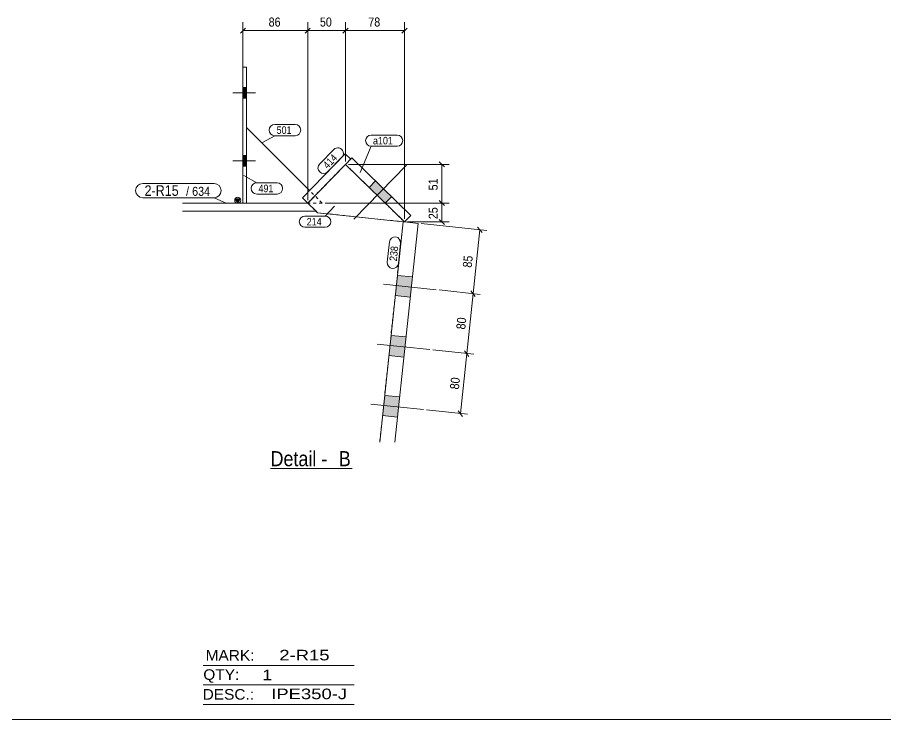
# Model space of a CAD drawing. Header units: millimetres. Extents: x 2 to 1174, y 1 to 825.
# Drawn here: x 330.4 to 618.1, y 5 to 237.9 of the extents above; entities that cross this region are included whole.
import ezdxf

# ---------------------------------------------------------------- set-up
doc = ezdxf.new("R2010")
doc.units = ezdxf.units.MM
doc.linetypes.add('XKITLINE00', pattern=[0])
doc.linetypes.add('XKITLINE01', pattern=[4, 1, -1, 1, -1])
for name, color, linetype, lineweight in [('Bolt', 3, 'Continuous', 0), ('Dimensions', 7, 'Continuous', 0), ('DrawingSheet', 5, 'Continuous', 0), ('OtherObjectType', 7, 'Continuous', 0), ('Part', 2, 'Continuous', 0), ('PartMark', 7, 'Continuous', 0)]:
    doc.layers.add(name, color=color, linetype=linetype, lineweight=lineweight)
doc.styles.add('ARIAL', font='ARIAL.TTF')
doc.styles.add('ARIAL_NARROW', font='ARIALN.TTF')

# ---------------------------------------------------------------- blocks, each defined once
blk = doc.blocks.new('*A212')
at = {"layer": 'Bolt'}
for points in [[(460.58, 145.07), (455.61, 145.6), (456.32, 152.31), (461.29, 151.79)], [(460.58, 145.07), (455.61, 145.6), (456.32, 152.31), (461.29, 151.79)], [(458.48, 125.18), (453.51, 125.71), (454.22, 132.42), (459.19, 131.9)], [(458.48, 125.18), (453.51, 125.71), (454.22, 132.42), (459.19, 131.9)], [(456.38, 105.29), (451.41, 105.82), (452.12, 112.53), (457.09, 112.01)], [(456.38, 105.29), (451.41, 105.82), (452.12, 112.53), (457.09, 112.01)]]:
    blk.add_hatch(color=3, dxfattribs=at).paths.add_polyline_path(points, flags=17)
at = {"layer": 'Bolt', "color": 3, "linetype": 'XKITLINE00', "lineweight": 0}
for p, q in [((461.29, 151.79), (456.32, 152.31)), ((461.29, 151.79), (456.32, 152.31)), ((469.14, 147.56), (451.74, 149.4)), ((469.14, 147.56), (451.74, 149.4)), ((460.58, 145.07), (455.61, 145.6)), ((460.58, 145.07), (455.61, 145.6)), ((459.19, 131.9), (454.22, 132.42)), ((459.19, 131.9), (454.22, 132.42)), ((467.04, 127.68), (449.64, 129.51)), ((467.04, 127.68), (449.64, 129.51)), ((458.48, 125.18), (453.51, 125.71)), ((458.48, 125.18), (453.51, 125.71)), ((457.09, 112.01), (452.12, 112.53)), ((457.09, 112.01), (452.12, 112.53)), ((464.94, 107.79), (447.54, 109.62)), ((464.94, 107.79), (447.54, 109.62)), ((456.38, 105.29), (451.41, 105.82)), ((456.38, 105.29), (451.41, 105.82))]:
    blk.add_line(p, q, dxfattribs=at)
blk = doc.blocks.new('*A213')
at = {"layer": 'Bolt'}
for points in [[(405.12, 214.55), (406.37, 214.55), (406.37, 211.05), (405.12, 211.05)], [(405.12, 214.55), (406.37, 214.55), (406.37, 211.05), (405.12, 211.05)], [(405.12, 192.05), (406.37, 192.05), (406.37, 188.55), (405.12, 188.55)], [(405.12, 192.05), (406.37, 192.05), (406.37, 188.55), (405.12, 188.55)]]:
    blk.add_hatch(color=3, dxfattribs=at).paths.add_polyline_path(points, flags=17)
at = {"layer": 'Bolt', "color": 3, "linetype": 'XKITLINE00', "lineweight": 0}
for p, q in [((406.37, 214.55), (405.12, 214.55)), ((406.37, 214.55), (405.12, 214.55)), ((409.27, 212.8), (401.77, 212.8)), ((409.27, 212.8), (401.77, 212.8)), ((406.37, 211.05), (405.12, 211.05)), ((406.37, 211.05), (405.12, 211.05)), ((409.27, 190.3), (401.77, 190.3)), ((409.27, 190.3), (401.77, 190.3)), ((406.37, 192.05), (405.12, 192.05)), ((406.37, 192.05), (405.12, 192.05)), ((406.37, 188.55), (405.12, 188.55)), ((406.37, 188.55), (405.12, 188.55))]:
    blk.add_line(p, q, dxfattribs=at)
blk = doc.blocks.new('*A214')
at = {"layer": 'Bolt'}
blk.add_hatch(color=3, dxfattribs=at).paths.add_polyline_path([(454.39, 178.39), (452.3, 176.24), (446.93, 181.48), (449.02, 183.63)], flags=17)
blk.add_hatch(color=3, dxfattribs=at).paths.add_polyline_path([(454.39, 178.39), (452.3, 176.24), (446.93, 181.48), (449.02, 183.63)], flags=17)
at = {"layer": 'Bolt', "color": 3, "linetype": 'XKITLINE00', "lineweight": 0}
for p, q in [((459.38, 188.89), (441.93, 170.99)), ((459.38, 188.89), (441.93, 170.99)), ((449.02, 183.63), (446.93, 181.48)), ((449.02, 183.63), (446.93, 181.48)), ((454.39, 178.39), (452.3, 176.24)), ((454.39, 178.39), (452.3, 176.24))]:
    blk.add_line(p, q, dxfattribs=at)
blk = doc.blocks.new('*A215')
at = {"layer": 'Part'}
blk.add_hatch(color=2, dxfattribs=at).paths.add_polyline_path([(402.6, 177.7), (404.2, 177.7), (403.4, 176.3)], flags=17)
at = {"layer": 'Part', "color": 2, "linetype": 'XKITLINE00', "lineweight": 0}
for p, q in [((426.62, 176.3), (385.13, 176.3)), ((403.4, 176.3), (402.6, 177.7)), ((402.6, 177.7), (404.2, 177.7)), ((404.2, 177.7), (403.4, 176.3)), ((429.36, 173.55), (426.62, 176.3)), ((429.36, 173.55), (385.13, 173.55))]:
    blk.add_line(p, q, dxfattribs=at)
at = {"layer": 'Part', "color": 7, "linetype": 'XKITLINE01', "lineweight": 0}
for p, q in [((426.62, 176.29), (385.13, 176.29)), ((426.62, 176.3), (426.62, 176.29)), ((426.62, 176.29), (429.84, 173.08)), ((429.84, 173.08), (458.19, 170.09)), ((458.19, 170.09), (450.49, 97.03))]:
    blk.add_line(p, q, dxfattribs=at)
at = {"layer": 'Part', "color": 2, "linetype": 'XKITLINE00', "lineweight": 0}
blk.add_circle((403.4, 177.2), 1, dxfattribs=at)
blk = doc.blocks.new('*A216')
at = {"layer": 'Part', "color": 2, "linetype": 'XKITLINE00', "lineweight": 0}
for p, q in [((439.06, 192.63), (424.83, 178.04)), ((440.85, 190.89), (439.06, 192.63)), ((439.11, 189.1), (426.62, 176.29)), ((426.62, 176.29), (424.83, 178.04))]:
    blk.add_line(p, q, dxfattribs=at)
at = {"layer": 'Part', "color": 7, "linetype": 'XKITLINE01', "lineweight": 0}
blk.add_line((440.85, 190.89), (439.11, 189.1), dxfattribs=at)
blk = doc.blocks.new('*A217')
at = {"layer": 'Part', "color": 7, "linetype": 'XKITLINE01', "lineweight": 0}
for p, q in [((426.62, 176.29), (439.11, 189.1)), ((439.11, 189.1), (458.67, 170.03)), ((426.63, 176.3), (426.62, 176.29)), ((426.62, 176.29), (429.36, 173.55)), ((458.67, 170.03), (458.19, 170.08))]:
    blk.add_line(p, q, dxfattribs=at)
at = {"layer": 'Part', "color": 2, "linetype": 'XKITLINE00', "lineweight": 0}
for p, q in [((429.36, 173.55), (429.84, 173.08)), ((429.84, 173.08), (458.19, 170.08))]:
    blk.add_line(p, q, dxfattribs=at)
blk = doc.blocks.new('*A218')
at = {"layer": 'Part', "color": 2, "linetype": 'XKITLINE00', "lineweight": 0}
for p, q in [((458.19, 170.09), (450.49, 97.03)), ((458.66, 170.04), (458.19, 170.09)), ((458.68, 170.04), (463.16, 169.56)), ((463.16, 169.56), (455.51, 97.03))]:
    blk.add_line(p, q, dxfattribs=at)
at = {"layer": 'Part', "color": 7, "linetype": 'XKITLINE01', "lineweight": 0}
for p, q in [((458.66, 170.04), (458.68, 170.04)), ((458.68, 170.04), (458.66, 170.04))]:
    blk.add_line(p, q, dxfattribs=at)
blk = doc.blocks.new('*A219')
at = {"layer": 'Part', "color": 2, "linetype": 'XKITLINE00', "lineweight": 0}
blk.add_line((406.37, 201.3), (427.2, 180.47), dxfattribs=at)
at = {"layer": 'Part', "color": 7, "linetype": 'XKITLINE01', "lineweight": 0}
for p, q in [((406.37, 176.3), (406.37, 201.3)), ((431.37, 176.3), (427.2, 180.47)), ((406.37, 176.3), (431.37, 176.3))]:
    blk.add_line(p, q, dxfattribs=at)
blk = doc.blocks.new('*A220')
at = {"layer": 'Part', "color": 2, "linetype": 'XKITLINE00', "lineweight": 0}
for p, q in [((406.37, 221.3), (405.12, 221.3)), ((405.12, 221.3), (405.12, 176.3)), ((406.37, 176.3), (406.37, 221.3))]:
    blk.add_line(p, q, dxfattribs=at)
at = {"layer": 'Part', "color": 7, "linetype": 'XKITLINE01', "lineweight": 0}
blk.add_line((405.12, 176.3), (406.37, 176.3), dxfattribs=at)
blk = doc.blocks.new('*A221')
at = {"layer": 'Part', "color": 2, "linetype": 'XKITLINE00', "lineweight": 0}
for p, q in [((441.2, 191.25), (439.11, 189.1)), ((460.77, 172.17), (441.2, 191.25)), ((439.11, 189.1), (458.67, 170.03)), ((458.67, 170.03), (460.77, 172.17))]:
    blk.add_line(p, q, dxfattribs=at)
blk = doc.blocks.new('*A222')
at = {"layer": 'DrawingSheet', "color": 5, "linetype": 'XKITLINE00', "lineweight": 0}
blk.add_line((5, 5), (1174, 5), dxfattribs=at)
blk = doc.blocks.new('*A226')
at = {"layer": 'OtherObjectType', "color": 6, "linetype": 'XKITLINE00', "lineweight": 0}
for p, q in [((392, 23), (442, 23)), ((392, 16.5), (442, 16.5)), ((392, 10), (442, 10))]:
    blk.add_line(p, q, dxfattribs=at)
at = {"layer": 'OtherObjectType', "color": 6, "style": 'ARIAL_NARROW'}
for s, width, p in [('MARK:', 1.275, (392.77, 24.58)), ('2-R15', 1.525501, (417.19, 24.65)), ('QTY:', 1.275, (392, 18.19)), ('1', 1.525501, (411.49, 18.05)), ('DESC.:', 1.275, (391.79, 11.63)), ('IPE350-J', 1.525501, (414.5, 11.79))]:
    blk.add_text(s, height=3.5, dxfattribs=dict(at, width=width)).set_placement(p)
blk = doc.blocks.new('*A407')
at = {"layer": 'Dimensions', "color": 7, "linetype": 'XKITLINE00', "lineweight": 0}
for p, q in [((432.37, 176.3), (473.43, 176.3)), ((470.19, 177.15), (471.88, 175.45)), ((471.03, 170.03), (471.03, 176.3)), ((459.67, 170.03), (473.43, 170.03)), ((470.19, 170.87), (471.88, 169.18))]:
    blk.add_line(p, q, dxfattribs=at)
at = {"layer": 'Dimensions', "color": 3}
for p in [(471.03, 176.3), (471.03, 170.03)]:
    blk.add_point(p, dxfattribs=at)
at = {"layer": 'Dimensions', "color": 3, "style": 'ARIAL', "width": 0.85}
blk.add_text('25', height=3, rotation=90.0002, dxfattribs=at).set_placement((469.68, 170.94))
blk = doc.blocks.new('*A408')
at = {"layer": 'Dimensions', "color": 7, "linetype": 'XKITLINE00', "lineweight": 0}
for p, q in [((470.19, 189.95), (471.88, 188.25)), ((440.11, 189.1), (473.43, 189.1)), ((471.03, 176.3), (471.03, 189.1)), ((432.37, 176.3), (473.43, 176.3)), ((470.19, 177.15), (471.88, 175.45))]:
    blk.add_line(p, q, dxfattribs=at)
at = {"layer": 'Dimensions', "color": 3}
for p in [(471.03, 189.1), (471.03, 176.3)]:
    blk.add_point(p, dxfattribs=at)
at = {"layer": 'Dimensions', "color": 3, "style": 'ARIAL', "width": 0.85}
blk.add_text('51', height=3, rotation=90.0002, dxfattribs=at).set_placement((469.68, 180.48))
blk = doc.blocks.new('*A409')
at = {"layer": 'Dimensions', "color": 7, "linetype": 'XKITLINE00', "lineweight": 0}
for p, q in [((405.12, 219.35), (405.12, 236.31)), ((426.62, 177.29), (426.62, 236.31)), ((405.97, 234.31), (404.28, 232.62)), ((405.12, 233.46), (426.62, 233.46)), ((427.46, 234.31), (425.77, 232.62))]:
    blk.add_line(p, q, dxfattribs=at)
at = {"layer": 'Dimensions', "color": 3}
for p in [(405.12, 233.46), (426.62, 233.46)]:
    blk.add_point(p, dxfattribs=at)
at = {"layer": 'Dimensions', "color": 3, "style": 'ARIAL', "width": 0.85}
blk.add_text('86', height=3, dxfattribs=at).set_placement((413.65, 234.81))
blk = doc.blocks.new('*A410')
at = {"layer": 'Dimensions', "color": 7, "linetype": 'XKITLINE00', "lineweight": 0}
for p, q in [((426.62, 177.29), (426.62, 236.31)), ((439.11, 190.1), (439.11, 236.31)), ((427.46, 234.31), (425.77, 232.62)), ((426.62, 233.46), (439.11, 233.46)), ((439.96, 234.31), (438.26, 232.62))]:
    blk.add_line(p, q, dxfattribs=at)
at = {"layer": 'Dimensions', "color": 3}
for p in [(426.62, 233.46), (439.11, 233.46)]:
    blk.add_point(p, dxfattribs=at)
at = {"layer": 'Dimensions', "color": 3, "style": 'ARIAL', "width": 0.85}
blk.add_text('50', height=3, dxfattribs=at).set_placement((430.64, 234.81))
blk = doc.blocks.new('*A411')
at = {"layer": 'Dimensions', "color": 7, "linetype": 'XKITLINE00', "lineweight": 0}
for p, q in [((439.11, 190.1), (439.11, 236.31)), ((458.67, 171.03), (458.67, 236.31)), ((439.96, 234.31), (438.26, 232.62)), ((439.11, 233.46), (458.67, 233.46)), ((459.52, 234.31), (457.83, 232.62))]:
    blk.add_line(p, q, dxfattribs=at)
at = {"layer": 'Dimensions', "color": 3}
for p in [(439.11, 233.46), (458.67, 233.46)]:
    blk.add_point(p, dxfattribs=at)
at = {"layer": 'Dimensions', "color": 3, "style": 'ARIAL', "width": 0.85}
blk.add_text('78', height=3, dxfattribs=at).set_placement((446.67, 234.81))
blk = doc.blocks.new('*A412')
at = {"layer": 'Dimensions', "color": 7, "linetype": 'XKITLINE00', "lineweight": 0}
for p, q in [((468.04, 127.57), (481.68, 126.13)), ((478.54, 127.32), (480.05, 125.45)), ((477.2, 106.49), (479.29, 126.38)), ((465.94, 107.68), (479.58, 106.24)), ((476.44, 107.43), (477.95, 105.56))]:
    blk.add_line(p, q, dxfattribs=at)
at = {"layer": 'Dimensions', "color": 3}
for p in [(479.29, 126.38), (477.2, 106.49)]:
    blk.add_point(p, dxfattribs=at)
at = {"layer": 'Dimensions', "color": 3, "style": 'ARIAL', "width": 0.85}
blk.add_text('80', height=3, rotation=83.9784, dxfattribs=at).set_placement((476.67, 114.37))
blk = doc.blocks.new('*A413')
at = {"layer": 'Dimensions', "color": 7, "linetype": 'XKITLINE00', "lineweight": 0}
for p, q in [((470.13, 147.46), (483.78, 146.02)), ((480.64, 147.21), (482.15, 145.34)), ((479.29, 126.38), (481.39, 146.27)), ((468.04, 127.57), (481.68, 126.13)), ((478.54, 127.32), (480.05, 125.45))]:
    blk.add_line(p, q, dxfattribs=at)
at = {"layer": 'Dimensions', "color": 3}
for p in [(481.39, 146.27), (479.29, 126.38)]:
    blk.add_point(p, dxfattribs=at)
at = {"layer": 'Dimensions', "color": 3, "style": 'ARIAL', "width": 0.85}
blk.add_text('80', height=3, rotation=83.9784, dxfattribs=at).set_placement((478.77, 134.26))
blk = doc.blocks.new('*A414')
at = {"layer": 'Dimensions', "color": 7, "linetype": 'XKITLINE00', "lineweight": 0}
for p, q in [((464.16, 169.46), (486.01, 167.15)), ((481.39, 146.27), (483.62, 167.41)), ((482.86, 168.34), (484.37, 166.47)), ((470.13, 147.46), (483.78, 146.02)), ((480.64, 147.21), (482.15, 145.34))]:
    blk.add_line(p, q, dxfattribs=at)
at = {"layer": 'Dimensions', "color": 3}
for p in [(483.62, 167.41), (481.39, 146.27)]:
    blk.add_point(p, dxfattribs=at)
at = {"layer": 'Dimensions', "color": 3, "style": 'ARIAL', "width": 0.85}
blk.add_text('85', height=3, rotation=83.9784, dxfattribs=at).set_placement((480.93, 154.77))
blk = doc.blocks.new('*A415')
at = {"layer": 'PartMark', "color": 7, "linetype": 'XKITLINE00', "lineweight": 0}
for p, q in [((371.93, 182.77), (395.58, 182.77)), ((371.93, 178.07), (395.58, 178.07)), ((399.82, 176.18), (395.58, 178.07))]:
    blk.add_line(p, q, dxfattribs=at)
for centre, start, end in [((371.93, 180.42), 90, 270), ((395.58, 180.42), 270, 90)]:
    blk.add_arc(centre, 2.35, start, end, dxfattribs=at)
at = {"layer": 'PartMark', "color": 1, "style": 'ARIAL', "width": 0.85}
blk.add_text('2-R15', height=3.5, dxfattribs=at).set_placement((372.53, 178.67))
at = {"layer": 'PartMark', "color": 3, "style": 'ARIAL', "width": 0.85}
for s, p in [('/', (386.29, 178.67)), ('634', (388.3, 178.67))]:
    blk.add_text(s, height=3, dxfattribs=at).set_placement(p)
blk = doc.blocks.new('*A416')
at = {"layer": 'PartMark', "color": 7, "linetype": 'XKITLINE00', "lineweight": 0}
for p, q in [((430.54, 189.2), (435.26, 194.04)), ((433.19, 186.62), (437.91, 191.46))]:
    blk.add_line(p, q, dxfattribs=at)
for centre, start, end in [((436.58, 192.75), 315.7283, 135.7283), ((431.86, 187.91), 135.7283, 315.7283)]:
    blk.add_arc(centre, 1.85, start, end, dxfattribs=at)
at = {"layer": 'PartMark', "color": 3, "style": 'ARIAL', "width": 0.85}
blk.add_text('414', height=2.5, rotation=45.7278, dxfattribs=at).set_placement((433.18, 187.47))
blk = doc.blocks.new('*A417')
at = {"layer": 'PartMark', "color": 7, "linetype": 'XKITLINE00', "lineweight": 0}
for p, q in [((435.44, 175.3), (432.44, 171.95)), ((425.67, 171.95), (432.44, 171.95)), ((425.67, 168.25), (432.44, 168.25))]:
    blk.add_line(p, q, dxfattribs=at)
for centre, start, end in [((425.67, 170.1), 90, 270), ((432.44, 170.1), 270, 90)]:
    blk.add_arc(centre, 1.85, start, end, dxfattribs=at)
at = {"layer": 'PartMark', "color": 3, "style": 'ARIAL', "width": 0.85}
blk.add_text('214', height=2.5, dxfattribs=at).set_placement((426.27, 168.85))
blk = doc.blocks.new('*A418')
at = {"layer": 'PartMark', "color": 7, "linetype": 'XKITLINE00', "lineweight": 0}
for p, q in [((452.97, 156.67), (453.68, 163.4)), ((456.65, 156.28), (457.36, 163.01))]:
    blk.add_line(p, q, dxfattribs=at)
for centre, start, end in [((455.52, 163.2), 353.9789, 173.9789), ((454.81, 156.48), 173.9789, 353.9789)]:
    blk.add_arc(centre, 1.85, start, end, dxfattribs=at)
at = {"layer": 'PartMark', "color": 3, "style": 'ARIAL', "width": 0.85}
blk.add_text('238', height=2.5, rotation=83.9784, dxfattribs=at).set_placement((456.12, 156.94))
blk = doc.blocks.new('*A419')
at = {"layer": 'PartMark', "color": 7, "linetype": 'XKITLINE00', "lineweight": 0}
for p, q in [((415.69, 202.32), (422.45, 202.32)), ((411.45, 196.23), (415.69, 198.62)), ((415.69, 198.62), (422.45, 198.62))]:
    blk.add_line(p, q, dxfattribs=at)
for centre, start, end in [((415.69, 200.47), 90, 270), ((422.45, 200.47), 270, 90)]:
    blk.add_arc(centre, 1.85, start, end, dxfattribs=at)
at = {"layer": 'PartMark', "color": 3, "style": 'ARIAL', "width": 0.85}
blk.add_text('501', height=2.5, dxfattribs=at).set_placement((416.29, 199.22))
blk = doc.blocks.new('*A420')
at = {"layer": 'PartMark', "color": 7, "linetype": 'XKITLINE00', "lineweight": 0}
for p, q in [((405.45, 185.38), (409.69, 182.98)), ((409.69, 182.98), (416.45, 182.98)), ((409.69, 179.28), (416.45, 179.28))]:
    blk.add_line(p, q, dxfattribs=at)
for centre, start, end in [((409.69, 181.13), 90, 270), ((416.45, 181.13), 270, 90)]:
    blk.add_arc(centre, 1.85, start, end, dxfattribs=at)
at = {"layer": 'PartMark', "color": 3, "style": 'ARIAL', "width": 0.85}
blk.add_text('491', height=2.5, dxfattribs=at).set_placement((410.29, 179.88))
blk = doc.blocks.new('*A421')
at = {"layer": 'PartMark', "color": 7, "linetype": 'XKITLINE00', "lineweight": 0}
for p, q in [((447.63, 198.83), (456.25, 198.83)), ((443.99, 186.47), (447.63, 195.13)), ((447.63, 195.13), (456.25, 195.13))]:
    blk.add_line(p, q, dxfattribs=at)
for centre, start, end in [((447.63, 196.98), 90, 270), ((456.25, 196.98), 270, 90)]:
    blk.add_arc(centre, 1.85, start, end, dxfattribs=at)
at = {"layer": 'PartMark', "color": 3, "style": 'ARIAL', "width": 0.85}
blk.add_text('a101', height=2.5, dxfattribs=at).set_placement((448.23, 195.73))
blk = doc.blocks.new('*A422')
at = {"layer": 'OtherObjectType', "color": 6, "linetype": 'XKITLINE00', "lineweight": 0}
blk.add_line((414.29, 88.28), (441.36, 88.28), dxfattribs=at)
at = {"layer": 'OtherObjectType', "color": 7, "style": 'ARIAL', "width": 0.85}
for s, p in [('Detail -', (414.29, 89.03)), ('B', (436.91, 89.03))]:
    blk.add_text(s, height=5, dxfattribs=at).set_placement(p)

msp = doc.modelspace()

# ---------------------------------------------------------------- block references
at = {"lineweight": 0}
for name in ['*A222', '*A409', '*A410', '*A411', '*A220', '*A213', '*A419', '*A219', '*A421', '*A416', '*A216', '*A408', '*A221', '*A217', '*A214', '*A420', '*A415', '*A407', '*A417', '*A218', '*A414', '*A418', '*A212', '*A413', '*A412', '*A422', '*A226']:
    msp.add_blockref(name, (0, 0), dxfattribs=at)
at = {"layer": 'Part', "lineweight": 0}
msp.add_blockref('*A215', (0, 0), dxfattribs=at)

doc.saveas('drawing.dxf')
